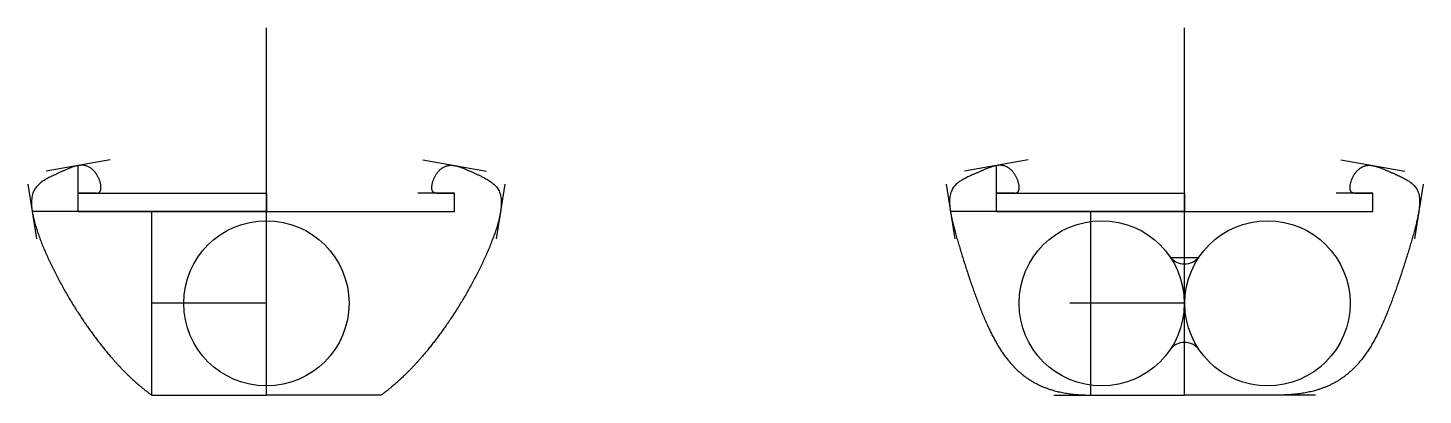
# Model space of a CAD drawing. Header units: millimetres. Extents: x -26 to 126, y -20 to 20.
import ezdxf

# ---------------------------------------------------------------- set-up
doc = ezdxf.new("R2010")
doc.units = ezdxf.units.MM
doc.layers.get('0').update_dxf_attribs({"linetype": 'CONTINUOUS'})

msp = doc.modelspace()

# ---------------------------------------------------------------- linework, layer by layer
for p, q in [((0, 0), (0, 20)), ((100, 0), (100, 20)), ((-17.02, 5.61), (-23.98, 4.39)), ((-20.5, 0), (-20.5, 5)), ((17.02, 5.61), (23.98, 4.39)), ((82.98, 5.61), (76.02, 4.39)), ((79.5, 0), (79.5, 5)), ((117.02, 5.61), (123.98, 4.39)), ((-25.97, 2.99), (-25.03, -2.99)), ((-20.5, 0), (-20.5, 2)), ((-20.5, 2), (0, 2)), ((-20.5, 2), (-18.5, 2)), ((-20.5, 2), (-16.5, 2)), ((-18.5, 2), (-20.5, 2)), ((0, 2), (0, 0)), ((20.5, 2), (16.5, 2)), ((18.5, 2), (20.5, 2)), ((20.5, 0), (20.5, 2)), ((25.97, 2.99), (25.03, -2.99)), ((74.03, 2.99), (74.97, -2.99)), ((79.5, 2), (83.5, 2)), ((79.5, 2), (81.5, 2)), ((79.5, 0), (79.5, 2)), ((79.5, 2), (100, 2)), ((81.5, 2), (79.5, 2)), ((100, 2), (100, 0)), ((120.5, 2), (116.5, 2)), ((118.5, 2), (120.5, 2)), ((120.5, 0), (120.5, 2)), ((125.97, 2.99), (125.03, -2.99)), ((-20.5, 0), (-25.5, 0)), ((0, 0), (-20.5, 0)), ((0, 0), (-20.5, 0)), ((-20.5, 0), (0, 0)), ((-12.5, 0), (-12.5, -20)), ((0, -20), (0, 0)), ((0, -20), (0, 0)), ((0, 0), (20.5, 0)), ((79.5, 0), (74.5, 0)), ((100, 0), (79.5, 0)), ((79.5, 0), (100, 0)), ((100, 0), (79.5, 0)), ((89.75, 0), (89.75, -20)), ((100, 0), (120.5, 0)), ((100, -20), (100, 0)), ((100, -20), (100, 0)), ((0, -10), (-12.5, -10)), ((100, -10), (87.5, -10)), ((-12.5, -20), (0, -20)), ((12.5, -20), (0, -20)), ((85.76, -20), (93.74, -20)), ((89.75, -20), (100, -20)), ((110.25, -20), (100, -20)), ((114.24, -20), (106.26, -20))]:
    msp.add_line(p, q)
msp.add_lwpolyline([(98.45, -5), (101.55, -5, -0.473261)], format="xyb", close=True)
for centre in [(0, -10), (90.97, -10), (109.03, -10)]:
    msp.add_circle(centre, 9)
msp.add_arc((100, -16.27), 2, 39.3473, 140.6527)
for points in [[(-18.5, 2), (-18.26, 2), (-17.94, 2.19), (-17.89, 3.03), (-18.59, 4.73), (-20.13, 5.45), (-21.95, 4.44), (-23.85, 3.7), (-25.3, 2.81), (-25.85, 1.28), (-25.32, -1.39), (-24.11, -4.54), (-22.48, -7.82), (-20.62, -10.97), (-18.63, -13.83), (-16.59, -16.33), (-14.96, -18), (-13.73, -19.07), (-12.91, -19.7), (-12.5, -20)], [(18.5, 2), (18.26, 2), (17.94, 2.19), (17.89, 3.03), (18.59, 4.73), (20.13, 5.45), (21.95, 4.44), (23.85, 3.7), (25.3, 2.81), (25.85, 1.28), (25.32, -1.39), (24.11, -4.54), (22.48, -7.82), (20.62, -10.97), (18.63, -13.83), (16.59, -16.33), (14.96, -18), (13.73, -19.07), (12.91, -19.7), (12.5, -20)], [(81.5, 2), (81.74, 2), (82.07, 2.19), (82.11, 3.06), (81.37, 4.8), (79.8, 5.43), (77.95, 4.38), (75.98, 3.66), (74.55, 2.77), (74.14, 1.13), (74.83, -1.75), (75.88, -5.25), (77.11, -8.99), (78.48, -12.58), (80.16, -15.73), (82.38, -18.18), (84.81, -19.42), (87.09, -19.89), (88.83, -20), (89.75, -20)], [(118.5, 2), (118.26, 2), (117.93, 2.19), (117.89, 3.06), (118.63, 4.8), (120.2, 5.43), (122.05, 4.38), (124.02, 3.66), (125.45, 2.77), (125.86, 1.13), (125.17, -1.75), (124.12, -5.25), (122.89, -8.99), (121.52, -12.58), (119.84, -15.73), (117.62, -18.18), (115.19, -19.42), (112.91, -19.89), (111.17, -20), (110.25, -20)]]:
    msp.add_open_spline(points, degree=5)

doc.saveas('drawing.dxf')
